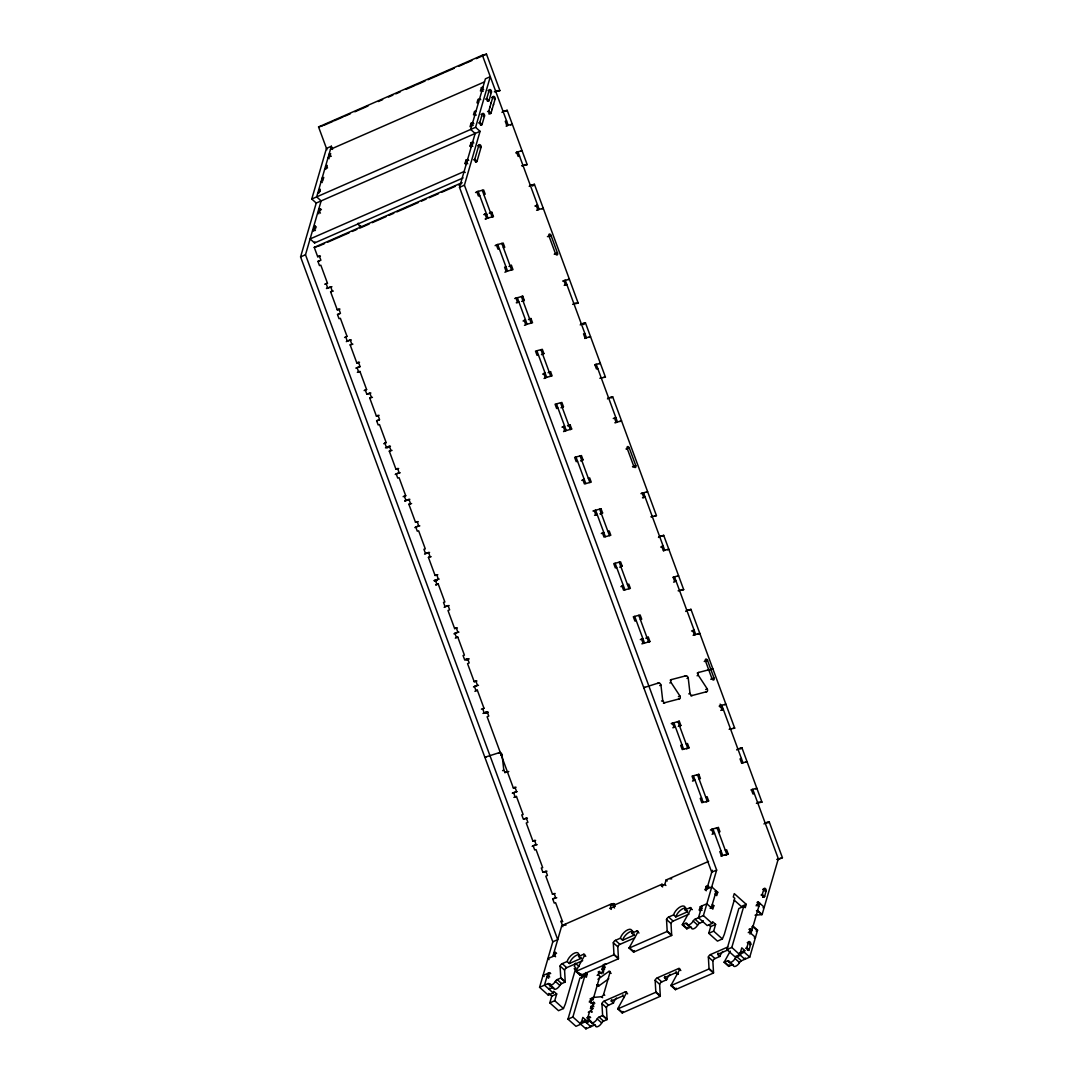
<?xml version="1.0" encoding="UTF-8"?>
<svg xmlns="http://www.w3.org/2000/svg" width="1083" height="1083" viewBox="0 0 1083 1083"><rect width="100%" height="100%" fill="white"/><g stroke="black" fill="none" stroke-linecap="round" stroke-linejoin="round"><path stroke-width="1.5" d="M579.08 966.523L575.344 963.18L574.369 966.55L575.858 967.891L565.394 1003.9L563.444 1008.53L558.53 1010.683L549.812 1002.872L554.726 1000.719L556.689 993.964L553.711 991.283L553.21 992.976L548.296 995.128L539.578 987.317L552.804 941.79L300.587 256.901L316.236 203.049L311.755 199.028L326.457 148.398L331.371 146.246L332.549 149.413M331.371 146.246L316.669 196.876L321.15 200.897L305.501 254.749L557.718 939.638L552.804 941.79M313.745 231.221L312.635 230.219L314.273 229.501L315.248 226.13L316.371 227.132M318.822 213.784L317.698 212.782L319.336 212.065L320.311 208.681L321.434 209.696M465.23 172.522L464.106 171.52L310.104 238.937L314.584 242.958L314.896 241.861M473.799 123.57L472.675 122.569L471.037 123.286L470.049 126.657L471.687 125.939M483.032 86.911L481.394 87.628L480.419 90.999L482.057 90.282L483.167 91.283M466.123 164.521L465 163.519L465.974 160.135L467.612 159.418L468.736 160.433M471.186 147.085L470.063 146.07L471.037 142.699L472.689 141.981L473.799 142.983M311.755 199.028L475.586 127.307L490.301 76.676L485.387 78.829L470.672 129.459L475.153 133.48M475.586 127.307L480.067 131.327L464.417 185.179L716.648 870.055L711.721 872.208L459.503 187.332L475.166 133.412M489.814 107.528L490.071 106.648M491.086 103.129L491.344 102.249M492.048 109.532L492.305 108.652M493.334 105.132L493.577 104.252M547.93 973.346L544.492 985.164L553.21 992.976M552.831 956.465L561.779 925.667L611.475 903.899L614.562 906.674M548.634 978.22L546.942 976.717L548.58 976L549.568 972.629L550.692 973.631M549.04 959.619L547.917 958.617L554.469 955.748L555.457 952.377L556.567 953.378M549.284 988.116L548.986 989.172L552.438 987.669A2.274 1.056 -48.1 0 1 553.657 988.116A4.549 2.125 -48.1 0 0 556.093 989.009A4.549 2.125 -48.1 0 0 559.83 985.408A2.274 1.056 -48.1 0 1 561.698 983.608L565.164 982.091A2.274 1.056 -48.1 0 0 565.231 981.74M549.893 986.017L550.516 983.905M548.296 995.128L548.783 993.436L551.775 996.116L549.812 1002.872M660.292 995.967A2.274 1.056 -48.1 0 1 660.224 996.319L622.224 1012.957L617.73 1008.936A2.274 1.056 -48.1 0 1 617.946 1008.422L626.502 992.813A2.274 1.056 -48.1 0 0 625.351 991.852L604.057 1001.179A2.274 1.056 -48.1 0 0 601.931 1003.575L606.412 1007.596L607.076 1019.157A2.274 1.056 -48.1 0 1 607.008 1019.617L603.556 1021.12A2.274 1.056 -48.1 0 0 601.688 1022.921A4.549 2.125 -48.1 0 1 597.938 1026.535A4.549 2.125 -48.1 0 1 595.501 1025.628A2.274 1.056 -48.1 0 0 594.283 1025.181L585.917 1028.85L580.434 1023.936L585.348 1021.783L585.835 1020.091L582.844 1017.411L580.894 1024.166L575.966 1026.318L567.979 1019.157L579.906 978.084L584.82 975.932L586.323 977.272L587.297 973.901L585.808 972.561M581.733 978.301L582.383 976.054L587.297 973.901M567.979 1019.157L572.893 1017.005L584.82 975.932M611.286 909.409L610.176 908.407L611.475 903.899M610.176 908.407L613.452 906.972L613.939 905.28L661.997 884.242L663.392 885.501M589.342 1002.181L590.573 1001.653L591.548 998.269L593.051 999.609L589.355 1001.22M597.126 975.377L598.357 974.835L599.346 971.465L601.958 973.807M590.655 1017.614L589.531 1016.612L588.556 1019.983L586.918 1020.7L586.35 1022.677L589.802 1021.161A2.274 1.056 -48.1 0 1 591.02 1021.607A4.549 2.125 -48.1 0 0 593.457 1022.514A4.549 2.125 -48.1 0 0 597.193 1018.9A2.274 1.056 -48.1 0 1 599.075 1017.099L602.527 1015.597A2.274 1.056 -48.1 0 0 602.595 1015.245M591.914 1009.586L590.519 1008.327L591.088 1006.364L592.726 1005.647L593.701 1002.262L594.824 1003.278M593.051 999.609L599.86 976.176L598.357 974.835M603.786 971.18L601.823 969.42L604.707 964.411M585.917 1028.85L586.269 1027.618M588.299 1012.239L591.169 1010.994L592.157 1007.61L590.519 1008.327M596.895 984.975L598.303 986.234L598.696 984.867M598.385 973.874L602.473 972.074L603.461 968.703L604.571 969.705M604.828 963.992L606.128 964.357M591.183 1025.466L590.831 1026.698L585.348 1021.783M592.658 997.484L601.512 996.726A2.274 1.056 -48.1 0 0 603.637 994.316L610.013 972.372A2.274 1.056 -48.1 0 0 608.863 971.41L597.938 979.303M662.62 886.936L661.51 885.935L661.997 884.242M661.51 885.935L664.786 884.5L666.086 879.992L708.539 861.418M700.43 911.02L699.32 910.018L700.295 906.633L706.847 903.764L712.831 909.138L713.805 905.754L712.316 904.413M706.319 890.768L705.195 889.766L706.184 886.381L707.822 885.664L708.932 886.679M701.933 905.93L698.494 917.734L707.213 925.559L712.127 923.406L712.628 921.714L715.619 924.395L713.656 931.15L708.742 933.302L717.46 941.113L722.375 938.961L724.324 934.331L734.775 898.321L733.286 896.981L734.26 893.61L746.228 904.319L745.239 907.703L743.75 906.363L738.836 908.515L726.896 949.588L734.897 956.749L739.811 954.597L741.774 947.842L744.752 950.522L744.265 952.214L739.351 954.367L739.838 952.674L744.752 950.522M706.833 889.048L712.303 870.245M703.287 920.699L702.989 921.755L699.523 923.271A2.274 1.056 -48.1 0 0 697.655 925.072A4.549 2.125 -48.1 0 1 693.919 928.673A4.549 2.125 -48.1 0 1 691.482 927.779A2.274 1.056 -48.1 0 0 690.264 927.332L686.812 928.835L682.317 924.814L685.783 923.312A2.274 1.056 -48.1 0 1 687.001 923.758A4.549 2.125 -48.1 0 0 689.424 924.652A4.549 2.125 -48.1 0 0 693.174 921.051A2.274 1.056 -48.1 0 1 695.042 919.25L703.409 915.582L716.648 870.055M705.195 889.766L711.748 886.896L717.731 892.257L716.743 895.627L715.254 894.287M708.742 933.302L710.692 926.547L715.619 924.395M726.896 949.588L731.81 947.435L743.75 906.363M739.648 952.742L739.283 954.001L740.921 953.284L740.352 955.26L736.9 956.763A2.274 1.056 -48.1 0 0 735.019 958.563A4.549 2.125 -48.1 0 1 731.282 962.178A4.549 2.125 -48.1 0 1 728.845 961.271A2.274 1.056 -48.1 0 0 727.627 960.824L724.175 962.34L728.656 966.361L732.108 964.845A2.274 1.056 -48.1 0 1 733.326 965.291A4.549 2.125 -48.1 0 0 735.763 966.185A4.549 2.125 -48.1 0 0 739.513 962.584A2.274 1.056 -48.1 0 1 741.381 960.783L749.747 957.128L757.572 930.175L753.091 926.155A2.274 1.056 -48.1 0 0 752.604 926.425L751.697 927.089M748.258 932.612L749.49 932.07L750.465 928.7L751.968 930.04L749.504 931.109M756.056 905.794L757.274 905.266L758.262 901.882L764.232 907.243L763.014 907.784M747.229 942.67L748.448 942.129A1.706 1.056 66.4 0 1 749.937 941.872A1.706 1.056 66.4 0 1 750.695 944.146L749.057 949.764A1.706 1.056 66.4 0 1 747.568 950.035A1.706 1.056 66.4 0 1 746.823 947.76L746.918 947.408M762.689 889.414L763.921 888.872A1.706 1.056 66.4 0 1 765.41 888.615A1.706 1.056 66.4 0 1 766.168 890.889L764.53 896.507A1.706 1.056 66.4 0 1 763.041 896.778A1.706 1.056 66.4 0 1 762.283 894.504L762.391 894.152M745.591 948.302L746.823 947.76L748.448 942.129L750.587 944.498M761.065 895.045L762.283 894.504L763.921 888.872L766.06 891.241M745.226 957.927L744.833 959.281L731.81 947.435M747.825 950.305L749.165 949.412M762.689 897.32L764.639 896.155M761.755 914.621A2.274 1.056 -48.1 0 0 762.134 914.499L778.325 858.778L752.753 789.345L751.115 790.062M618.447 958.441A2.274 1.056 -48.1 0 1 618.379 958.793L580.366 975.431L575.885 971.41A2.274 1.056 -48.1 0 1 576.088 970.91L584.658 955.301A2.274 1.056 -48.1 0 0 583.507 954.326L578.593 956.479A7.947 3.723 -48.1 0 0 574.572 953.081A7.947 3.723 -48.1 0 0 567.126 961.501L562.212 963.653A2.274 1.056 -48.1 0 0 560.073 966.063L560.75 977.624L565.231 981.645L564.568 970.084L560.073 966.063M580.366 975.431A2.274 1.056 -48.1 0 1 580.583 974.917L581.111 973.942M673.558 914.905L675.806 916.922L687.272 911.9L685.025 909.882A7.947 3.723 -48.1 0 0 681.004 906.485A7.947 3.723 -48.1 0 0 673.558 914.905L668.644 917.057A2.274 1.056 -48.1 0 0 666.519 919.467L671 923.488L671.663 935.049A2.274 1.056 -48.1 0 1 671.595 935.495L633.582 952.133L629.101 948.112A2.274 1.056 -48.1 0 1 629.318 947.598L637.873 932.003A2.274 1.056 -48.1 0 0 636.723 931.028L631.809 933.18A7.947 3.723 -48.1 0 0 627.788 929.783A7.947 3.723 -48.1 0 0 620.342 938.203L615.428 940.355A2.274 1.056 -48.1 0 0 613.303 942.765L613.966 954.326A2.274 1.056 -48.1 0 1 613.899 954.773L575.885 971.41M633.582 952.133A2.274 1.056 -48.1 0 1 633.799 951.619L634.327 950.644M622.224 1012.957A2.274 1.056 -48.1 0 1 622.427 1012.443L622.955 1011.468M682.317 924.814A2.274 1.056 -48.1 0 1 682.534 924.3L691.089 908.705A2.274 1.056 -48.1 0 0 689.939 907.73L685.025 909.882M686.812 928.835A2.274 1.056 -48.1 0 1 687.015 928.321L687.556 927.346M713.507 972.669A2.274 1.056 -48.1 0 1 713.44 973.021L675.44 989.659L670.946 985.638A2.274 1.056 -48.1 0 1 671.162 985.124L679.718 969.515A2.274 1.056 -48.1 0 0 678.567 968.554L657.273 977.868A2.274 1.056 -48.1 0 0 655.147 980.277L655.811 991.838L660.305 995.859L659.628 984.298L655.147 980.277M675.44 989.659A2.274 1.056 -48.1 0 1 675.643 989.145L676.185 988.17M724.175 962.34A2.274 1.056 -48.1 0 1 724.378 961.826L730.267 951.104M728.656 966.361A2.274 1.056 -48.1 0 1 728.859 965.846L729.4 964.872M501.957 112.429L502.647 111.684A2.274 1.773 75.3 0 1 503.081 111.4L507.182 110.317L527.164 164.589L521.6 165.767M506.059 111.346L506.736 110.615A2.274 1.773 75.3 0 1 507.182 110.317M529.208 186.411L529.898 185.68A2.274 1.773 75.3 0 1 530.332 185.383L534.42 184.313L578.173 303.105L572.623 304.282M532.619 186.073L533.987 184.611A2.274 1.773 75.3 0 1 534.42 184.313M580.217 324.941L580.908 324.196A2.274 1.773 75.3 0 1 581.341 323.912L585.443 322.829L605.424 377.101L599.86 378.278M583.629 324.602L585.01 323.127A2.274 1.773 75.3 0 1 585.443 322.829M607.468 398.923L608.159 398.192A2.274 1.773 75.3 0 1 608.592 397.894L612.694 396.825L656.433 515.616L650.883 516.794M611.57 397.854L612.247 397.123A2.274 1.773 75.3 0 1 612.694 396.825M658.478 537.452L659.168 536.708A2.274 1.773 75.3 0 1 659.601 536.423L663.703 535.34L683.684 589.612L678.12 590.79M662.579 536.369L663.27 535.638A2.274 1.773 75.3 0 1 663.703 535.34M685.729 611.435L686.419 610.704A2.274 1.773 75.3 0 1 686.852 610.406L690.954 609.336L734.694 728.128L729.143 729.306M689.83 610.365L690.507 609.634A2.274 1.773 75.3 0 1 690.954 609.336M736.751 749.964L737.428 749.219A2.274 1.773 75.3 0 1 737.861 748.935L741.963 747.852L761.945 802.124L756.394 803.302M740.84 748.881L741.53 748.15A2.274 1.773 75.3 0 1 741.963 747.852M763.989 823.946L764.679 823.215A2.274 1.773 75.3 0 1 765.112 822.918L769.214 821.848L782.413 857.695L777.77 859.726M768.091 822.877L768.768 822.146A2.274 1.773 75.3 0 1 769.214 821.848M598.303 986.234A2.274 1.056 -48.1 0 0 598.791 985.95L608.795 978.721M756.178 931.109L757.085 930.446A2.274 1.056 -48.1 0 1 757.572 930.175M494.295 99.338L495.121 98.986A1.706 1.056 66.4 0 0 494.362 96.712A1.706 1.056 66.4 0 0 492.873 96.969L491.641 97.511M326.958 149.725L318.564 126.941L482.395 55.219L486.497 54.15L499.913 90.593L494.362 91.771M324.115 125.235L332.901 121.391M334.363 120.755L343.135 116.91M344.597 116.274L350.445 113.701M354.845 111.793L368.003 106.026M378.238 101.545L382.637 99.622M388.486 97.05L392.872 95.142M395.796 93.855L400.182 91.933M406.03 89.375L414.816 85.53M416.278 84.894L425.05 81.049M427.975 79.763L444.071 72.723M445.533 72.087L454.305 68.243M458.691 66.32L464.553 63.762M466.015 63.112L471.863 60.553M476.249 58.631L486.497 54.15M330.491 149.305L484.494 81.888M487.973 90.674L489.205 90.146A1.706 1.056 66.4 0 1 490.694 89.875A1.706 1.056 66.4 0 1 491.452 92.15L489.002 100.597L487.458 101.26M490.22 92.691L491.452 92.15L489.205 90.146L486.754 98.58A1.706 1.056 66.4 0 0 487.512 100.854A1.706 1.056 66.4 0 0 489.002 100.597L486.754 98.58L485.522 99.122M324.616 169.517L326.254 168.799L327.228 165.428L325.59 166.146L327.553 167.906M478.618 102.1L476.98 102.817L477.955 99.433L479.593 98.729L480.717 99.731M322.098 178.167L323.736 177.45L322.761 180.834L321.123 181.551L322.247 182.553M476.1 110.75L474.462 111.468L473.488 114.839L475.126 114.121L476.249 115.136M481.055 114.527L482.287 113.986A1.706 1.056 66.4 0 1 483.776 113.729A1.706 1.056 66.4 0 1 484.521 115.989L482.07 124.437L480.541 125.1M487.553 111.576L488.785 111.035L492.873 96.969L495.121 98.986L491.032 113.052L488.88 113.986M483.289 116.531L484.521 115.989L482.287 113.986L479.823 122.42A1.706 1.056 66.4 0 0 480.581 124.694A1.706 1.056 66.4 0 0 482.07 124.437L479.823 122.42L478.605 122.961M317.685 193.356L319.323 192.639L320.311 189.268L318.673 189.985L320.067 191.244M316.236 203.049L480.067 131.327M506.14 126.142L508.184 125.249L482.395 55.219M510.635 124.897L512.273 124.179L506.817 125.601L505.26 121.35L506.614 120.998M320.311 208.681L318.673 209.398L320.081 210.657M470.063 146.07L471.701 145.352L472.824 146.367M477.63 145.758L478.862 145.217A1.706 1.056 66.4 0 1 480.351 144.96A1.706 1.056 66.4 0 1 481.096 147.22L477.021 161.286L475.478 161.963M479.877 147.762L481.096 147.22L478.862 145.217L474.774 159.282A1.706 1.056 66.4 0 0 475.532 161.557A1.706 1.056 66.4 0 0 477.021 161.286L474.774 159.282L473.542 159.824M315.248 226.13L313.61 226.848L315.708 228.73M465 163.519L466.638 162.802L467.761 163.804M515.914 152.703L517.972 151.81L539.158 209.371L536.572 210.264M516.32 153.245L518.378 152.351M520.828 151.282L522.06 150.74L516.605 152.162L518.161 156.412L519.529 156.06M314.584 242.958L463.091 177.937M320.419 255.981L317.685 256.698L314.246 247.357L462.089 182.634M318.348 246.288L324.507 243.58M327.58 242.24L349.146 232.791M352.219 231.451L356.849 229.42M359.922 228.08L369.168 224.032M372.241 222.678L386.103 216.614M389.19 215.273L393.806 213.243M396.892 211.902L418.444 202.453M421.531 201.113L426.147 199.082M429.22 197.742L438.466 193.695M441.553 192.341L455.401 186.276M458.488 184.922L461.561 183.582M300.587 256.901L305.501 254.749M459.503 187.332L464.417 185.179M317.685 256.698L319.323 255.981L320.893 260.231L318.267 261.369M475.545 192.517L478.172 191.366L487.959 217.94L485.333 219.077M324.873 284.152L327.472 283.259L320.825 265.186L319.458 265.552L317.888 261.301L319.255 260.949M483.803 214.583L486.389 213.689L484.548 214.488M325.32 284.193L327.472 283.259M486.795 214.217L485.563 214.759L486.849 214.42M489.259 213.148L491.844 212.254L493.415 216.505L491.872 217.169M490.003 213.053L491.844 212.254M326.443 288.403L331.94 286.751M485.36 218.834L493.415 216.505M326.741 288.511L330.681 286.792L332.237 291.043L330.599 291.76L337.26 309.819L339.981 309.102M535.002 206.014L537.601 205.12L535.449 206.054M542.028 208.829L543.26 208.288L537.804 209.723L536.234 205.472M337.26 309.819L338.898 309.102L340.455 313.353L337.842 314.503M495.121 245.651L497.733 244.501L507.521 271.061L504.895 272.212M547.416 236.608L550.99 235.39L557.515 253.097A1.706 1.056 66.4 0 1 557.082 254.965A1.706 1.056 66.4 0 1 555.471 253.639L548.946 235.932A1.706 1.056 66.4 0 1 549.379 234.063A1.706 1.056 66.4 0 1 550.99 235.39L548.539 236.473M344.584 337.463L347.034 336.38L340.387 318.321L339.02 318.673L337.449 314.422L338.817 314.07M508.956 266.459L511.42 265.376L512.976 269.626L506.154 271.413L504.597 267.163L505.951 266.811M346.303 341.632L350.242 339.913L351.799 344.164L350.161 344.881L356.821 362.954L359.542 362.236M554.239 254.18L557.515 253.097L555.051 254.18M356.821 362.954L358.459 362.236L360.03 366.487L357.404 367.624M355.793 368.098L360.084 366.744M514.709 298.515L522.764 296.201L524.321 300.451L522.48 301.25M521.532 296.728L522.764 296.201M562.659 281.093L569.347 279.13L568.115 279.671M563.607 280.917L565.245 280.199L586.444 337.761L584.806 338.478M357.363 372.349L359.949 371.442L366.596 389.514L364.145 390.584M516.28 302.766L518.865 301.873L517.024 302.685M358.717 371.983L359.949 371.442M521.735 301.345L524.321 300.451M564.216 285.343L566.815 284.45L565.448 284.815L563.891 280.565M523.062 321.015L525.526 319.945L524.158 320.297L525.715 324.548L532.538 322.761L530.981 318.51L529.614 318.862M528.518 319.58L530.981 318.51M367.178 394.198L369.804 393.048L371.374 397.299L369.736 398.016L376.383 416.075L379.118 415.358M524.47 325.333L527.083 324.183L517.308 297.622M376.383 416.075L378.021 415.358L379.591 419.608L376.965 420.759M541.432 354.642L543.896 353.572L542.326 349.322L535.503 351.109L537.073 355.359L538.441 355.007M588.895 337.395L590.533 336.691L585.077 338.113L583.52 333.862L584.874 333.51M383.707 443.719L386.171 442.636L379.51 424.577L378.157 424.929L376.586 420.678L379.321 419.974M542.624 374.149L545.087 373.066L543.72 373.418L545.291 377.669L552.113 375.882L550.543 371.631L549.176 371.997M548.093 372.714L550.543 371.631M385.44 447.888L389.366 446.169L390.936 450.42L389.298 451.137L395.945 469.21L398.679 468.492M544.032 378.468L546.658 377.317L536.87 350.757M386.915 447.969L389.528 446.819M595 364.863L596.232 364.321L617.418 421.883L615.78 422.6M599.089 363.78L600.32 363.252L594.865 364.673L596.435 368.924L597.789 368.572M395.945 469.21L397.583 468.492L399.153 472.743L395.227 474.462M560.994 407.777L563.458 406.707L561.887 402.456L555.065 404.243L556.635 408.494L558.002 408.129M403.133 496.664L405.732 495.77L399.086 477.698L397.718 478.063L396.148 473.812L400.25 472.743M562.063 427.095L564.649 426.201L562.497 427.135M404.203 496.434L405.732 495.77M567.519 425.66L570.105 424.766L571.675 429.017L570.443 429.558M567.966 425.7L570.105 424.766M404.704 500.915L409.861 499.344M563.62 431.345L571.675 429.017M405.001 501.023L408.941 499.304L410.498 503.554L408.86 504.272L415.52 522.331L418.241 521.613M563.593 431.589L566.219 430.438L556.432 403.878M613.262 418.525L615.861 417.632L614.63 418.16M614.833 422.776L621.52 420.8L619.882 421.517M415.52 522.331L417.158 521.613L418.715 525.864L414.789 527.583M580.569 460.898L583.02 459.828L581.463 455.577L574.64 457.364L576.197 461.615L577.564 461.263M625.974 448.985L629.25 447.902L635.775 465.609A1.706 1.056 66.4 0 1 635.342 467.477A1.706 1.056 66.4 0 1 633.731 466.15L627.206 448.443A1.706 1.056 66.4 0 1 627.639 446.575A1.706 1.056 66.4 0 1 629.25 447.902L626.8 448.985M581.761 480.392L584.211 479.322L582.857 479.674L584.414 483.925L591.237 482.138L589.68 477.887L588.313 478.253M424.563 554.144L428.502 552.425L430.073 556.676L428.435 557.393L435.082 575.466L437.816 574.748M632.499 466.692L635.775 465.609L633.014 466.827M435.082 575.466L436.72 574.748L438.29 578.999L434.351 580.718M434.053 580.61L439.211 579.039M592.97 511.027L601.024 508.712L602.595 512.949L600.442 513.897M599.481 509.376L601.024 508.712M640.919 493.604L647.607 491.641L646.375 492.183M641.867 493.428L643.505 492.711L664.705 550.272L663.473 550.8M435.623 584.861L438.209 583.954L444.869 602.026L443.502 602.378L445.059 606.629L449.161 605.559M594.54 515.278L597.126 514.384L595.907 514.926M436.056 584.901L438.209 583.954M599.996 513.856L602.595 512.949M642.49 497.855L645.075 496.962L643.546 497.639M601.322 533.526L603.786 532.457L602.419 532.809L603.989 537.06L610.812 535.273L609.242 531.022L607.874 531.374M444.138 607.279L448.064 605.559L449.635 609.81L447.996 610.528L454.643 628.587L457.378 627.869M454.643 628.587L456.281 627.869L457.852 632.12L453.912 633.839M660.684 547.091L663.148 546.022L661.781 546.374L663.337 550.624L668.807 549.189L667.575 549.731M455.32 638.158L457.771 637.088L464.431 655.147L463.064 655.513L464.634 659.764L468.722 658.681M619.693 567.154L622.156 566.084L620.586 561.833L613.763 563.62L615.334 567.871L616.701 567.519M620.884 586.648L623.348 585.578L621.98 585.93L623.551 590.181L630.374 588.394L628.803 584.143L627.436 584.509M465.013 659.831L467.626 658.681L469.196 662.931L467.558 663.649L474.205 681.721L476.94 681.004M466.543 660.129L468.993 659.046M673.26 577.374L674.492 576.833L695.679 634.394L694.041 635.112M677.349 576.291L678.581 575.763L673.125 577.185L674.695 581.436L676.049 581.084L673.599 582.153M474.205 681.721L475.843 681.004L477.413 685.255L473.488 686.974M474.882 691.292L477.346 690.209L483.993 708.282L482.463 708.945M481.407 709.175L483.993 708.282M640.324 639.606L642.909 638.713L641.38 639.376M645.779 638.171L648.365 637.278L649.935 641.529L648.094 642.327M647.147 637.819L648.365 637.278M482.964 713.426L487.946 711.91M641.881 643.857L649.935 641.529M484.575 712.966L487.201 711.815L488.758 716.066L487.12 716.784L513.342 787.977L516.077 787.26M486.416 713.115L487.946 712.438M691.523 631.037L694.122 630.144L692.579 630.807M693.093 635.288L699.78 633.311L698.142 634.029M704.234 661.496L707.51 660.413L714.035 678.12A1.706 1.056 66.4 0 1 713.602 679.989A1.706 1.056 66.4 0 1 711.991 678.662L705.466 660.955A1.706 1.056 66.4 0 1 705.899 659.087A1.706 1.056 66.4 0 1 707.51 660.413L705.669 661.226M498.532 753.037L499.764 752.495A2.274 1.394 66.4 0 1 502.011 754.621L503.798 770.081A2.274 1.394 66.4 0 0 506.059 772.206L508.78 771.489M657.449 683.468L658.681 682.926A2.274 1.394 66.4 0 1 660.941 685.052L662.728 700.511A2.274 1.394 66.4 0 0 664.976 702.637L679.501 698.833A2.274 1.394 66.4 0 0 679.934 696.003L671.013 682.412A2.274 1.394 66.4 0 1 671.446 679.582L685.972 675.778A2.274 1.394 66.4 0 1 688.219 677.89L690.006 693.364A2.274 1.394 66.4 0 0 692.267 695.476L706.793 691.671A2.274 1.394 66.4 0 0 707.226 688.856L698.305 675.25A2.274 1.394 66.4 0 1 698.738 672.421L708.729 669.808L707.497 670.35M670.228 680.11L671.446 679.582M500.793 755.162L502.011 754.621M659.709 685.58L660.941 685.052M669.781 682.94L671.013 682.412M684.74 676.306L685.972 675.778M697.208 673.098L698.738 672.421M687.001 678.432L688.219 677.89M709.243 669.944L712.817 668.739L711.287 669.402M697.073 675.792L698.305 675.25M710.759 679.203L714.035 678.12L711.585 679.203M502.58 770.622L503.798 770.081M661.496 701.053L662.728 700.511M678.391 696.68L679.934 696.003M504.827 772.748L506.059 772.206M663.446 703.314L664.976 702.637M688.788 693.892L690.006 693.364M678.269 699.374L679.501 698.833M691.035 696.017L692.267 695.476M705.683 689.519L707.226 688.856M705.561 692.213L706.793 691.671M513.342 787.977L514.98 787.26L516.55 791.497L512.611 793.23M512.313 793.122L517.119 791.646M671.23 723.539L679.285 721.224L680.855 725.461L679.312 726.138M677.444 722.023L679.285 721.224M719.18 706.116L725.867 704.153L724.635 704.695M719.721 706.116L721.779 705.223L742.965 762.784L741.733 763.312M720.127 706.658L721.874 705.899M513.884 797.372L516.469 796.465L523.13 814.538L521.762 814.89L523.319 819.141L527.421 818.071M672.8 727.79L675.386 726.896L674.168 727.438M514.939 797.142L516.469 796.465M678.256 726.368L680.855 725.461M720.75 710.367L723.336 709.473L722.104 710.015M523.712 819.222L526.324 818.071L527.895 822.322L526.257 823.039L532.904 841.098L535.638 840.381M686.608 748.854L689.072 747.784L687.502 743.534L686.135 743.886M532.904 841.098L534.542 840.381L536.112 844.632L532.173 846.351M696.396 775.414L698.846 774.345L700.417 778.596L699.049 778.948M692.497 781.1L694.961 780.031L693.594 780.383L692.023 776.132L698.846 774.345M745.835 762.242L747.067 761.701L741.598 763.136L740.041 758.885L741.408 758.533M543.273 872.343L545.9 871.192L547.457 875.443L545.818 876.161L552.479 894.233L555.2 893.516M706.17 801.989L708.634 800.906L707.064 796.655L705.696 797.02M755.609 788.803L756.841 788.275L751.385 789.697L752.956 793.947L754.31 793.595M552.479 894.233L554.117 893.516L555.674 897.753L553.061 898.904M710.34 830.052L712.952 828.901L722.74 855.462L721.102 856.179M715.958 828.549L718.408 827.48L719.978 831.717L718.611 832.082M712.059 834.235L714.523 833.152L713.155 833.517L711.599 829.267L718.408 827.48M562.998 925.396L565.461 924.327L565.84 925.356M610.541 904.874L613.614 903.533L614.589 906.187M670.066 878.814L671.744 878.855M725.19 855.11L726.828 854.392L717.054 827.832M610.325 904.968L614.63 903.804M725.745 855.11L728.196 854.04L726.639 849.789L725.272 850.141M555.457 952.377L553.819 953.094L555.498 954.597M776.755 859.455L782.413 857.695M715.01 891.444L716.242 890.916L711.328 907.784L710.11 908.326M715.267 893.326L717.731 892.257M567.126 961.501L569.36 963.518L580.826 958.496A7.947 3.723 -48.1 0 0 581.07 957.264M620.342 938.203L622.59 940.22L634.056 935.198A7.947 3.723 -48.1 0 0 634.286 933.966M549.568 972.629L543.016 975.499L544.14 976.5M564.568 970.084A2.274 1.056 -48.1 0 1 566.693 967.674L582.668 960.675M613.966 954.326L618.447 958.347L617.784 946.786A2.274 1.056 -48.1 0 1 619.909 944.376L634.557 937.959M671 923.488A2.274 1.056 -48.1 0 1 673.125 921.078L689.099 914.079M699.32 910.018L700.958 909.3L702.068 910.302M711.355 906.837L713.805 905.754M539.578 987.317L547.957 983.648A2.274 1.056 -48.1 0 1 549.176 984.095A4.549 2.125 -48.1 0 0 551.599 984.989A4.549 2.125 -48.1 0 0 555.349 981.388A2.274 1.056 -48.1 0 1 557.217 979.587L560.669 978.071A2.274 1.056 -48.1 0 0 560.737 977.732M629.101 948.112L667.114 931.475A2.274 1.056 -48.1 0 0 667.182 931.123M764.936 891.431L766.168 890.889M746.228 904.319L741.3 906.471L734.206 900.108M601.823 969.42L603.461 968.703M598.114 971.992L599.346 971.465M757.031 902.423L758.262 901.882M756.475 904.657L759.752 903.222L750.979 933.411L749.761 933.952M551.775 996.116L556.689 993.964M590.018 998.946L591.548 998.269M748.935 929.376L750.465 928.7M590.844 1003.521L593.701 1002.262M670.946 985.638L708.959 969.001A2.274 1.056 -48.1 0 0 709.027 968.649L708.363 956.979A2.274 1.056 -48.1 0 1 710.489 954.57L727.803 947.002M754.242 937.973L755.474 937.431L749.49 932.07M616.444 998.025A7.947 3.723 -48.1 0 0 613.452 1003.048L611.218 1001.03L622.684 996.008A7.947 3.723 -48.1 0 0 622.915 994.79M670.066 974.294A7.947 3.723 -48.1 0 0 666.668 979.736L664.434 977.732L675.9 972.71A7.947 3.723 -48.1 0 0 676.13 971.492M722.889 951.429A7.947 3.723 -48.1 0 0 719.897 956.438L717.65 954.434L728.399 949.723M606.412 1007.596A2.274 1.056 -48.1 0 1 608.538 1005.186L613.452 1003.048M659.628 984.298A2.274 1.056 -48.1 0 1 661.754 981.888L666.668 979.736M709.04 968.54L713.521 972.561L712.844 961A2.274 1.056 -48.1 0 1 714.983 958.59L719.897 956.438M749.463 944.674L750.695 944.146M586.675 1017.871L589.531 1016.612M580.921 1022.244L585.835 1020.091M617.73 1008.936L655.743 992.299A2.274 1.056 -48.1 0 0 655.811 991.947M318.564 126.941L321.123 126.278M321.637 126.142L322.653 125.872M502.647 111.684L506.736 110.615M360.612 225.63L359.245 225.995L358.202 223.152M479.742 195.617L478.375 195.982L476.804 191.732L483.627 189.945L485.198 194.195L483.83 194.547M529.898 185.68L533.987 184.611M314.246 247.357L316.981 246.64M330.599 291.76L333.334 291.043M499.304 248.752L497.936 249.104L496.38 244.853L503.202 243.066L504.759 247.317L503.392 247.669M510.052 265.741L511.42 265.376M347.034 336.38L345.667 336.745L347.237 340.996L351.325 339.913M350.161 344.881L352.896 344.164M580.908 324.196L585.01 323.127M366.596 389.514L365.242 389.866L366.799 394.117L370.9 393.048M369.736 398.016L372.457 397.299M542.529 353.924L543.896 353.572M386.171 442.636L384.803 443.001L386.374 447.252L390.462 446.169M389.298 451.137L392.032 450.42M562.091 407.059L563.458 406.707M608.159 398.192L612.247 397.123M408.86 504.272L411.594 503.554M581.652 460.18L583.02 459.828M419.811 525.864L415.71 526.934L417.28 531.184L418.647 530.832L425.294 548.891L423.927 549.257L425.497 553.508L429.585 552.425M428.435 557.393L431.156 556.676M434.973 581.016L437.018 580.474M659.168 536.708L663.27 535.638M620.789 566.436L622.156 566.084M458.935 632.12L454.846 633.189L456.417 637.44L457.771 637.088M636.263 620.64L634.895 621.006L633.325 616.755L640.148 614.968L641.718 619.205L640.351 619.571M686.419 610.704L690.507 609.634M478.51 685.255L474.408 686.324L475.979 690.575L477.346 690.209M658.681 682.926L643.776 687.691L645.021 687.367M499.764 752.495L484.859 757.274L486.105 756.936M719.586 706.658L720.953 706.306L720.141 704.085M671.988 723.999L674.195 723.417M682.046 744.955L680.679 745.321L682.249 749.571L689.072 747.784M737.428 749.219L741.53 748.15M701.608 798.09L700.241 798.442L701.811 802.693L708.634 800.906M537.195 844.632L533.107 845.701L534.677 849.952L536.031 849.6L542.691 867.659L541.324 868.025L542.894 872.275L546.983 871.192M764.679 823.215L768.768 822.146M721.17 851.211L719.816 851.576L721.373 855.827L728.196 854.04M556.77 897.766L552.668 898.836L554.239 903.087L555.606 902.721L562.253 920.794L560.886 921.146L562.456 925.396L563.823 925.044M561.427 921.863L562.794 921.511M756.462 910.681L757.193 910.613A2.274 1.056 -48.1 0 0 757.64 910.478L762.134 914.499M755.041 915.216L761.687 914.634L757.193 910.613M495.567 90.661L499.412 90.715A2.274 1.773 75.3 0 0 499.913 90.593M524.741 164.67L526.663 164.697A2.274 1.773 75.3 0 0 527.164 164.589M574.789 303.186L577.672 303.226A2.274 1.773 75.3 0 0 578.173 303.105M603.962 377.195L604.923 377.209A2.274 1.773 75.3 0 0 605.424 377.101M654.971 515.725L655.932 515.738A2.274 1.773 75.3 0 0 656.433 515.616M681.261 589.694L683.183 589.721A2.274 1.773 75.3 0 0 683.684 589.612M733.232 728.236L734.193 728.25A2.274 1.773 75.3 0 0 734.694 728.128M757.599 802.178L761.444 802.232A2.274 1.773 75.3 0 0 761.945 802.124M764.53 896.507L762.283 894.504M749.057 949.764L746.823 947.76M481.394 87.628L483.641 89.632M471.037 123.286L473.271 125.29M471.037 142.699L472.729 144.201M465.974 160.135L467.382 161.394M331.263 156.345L329.029 154.328L330.667 153.61L329.679 156.981L328.041 157.698L329.164 158.714M319.336 212.065L320.46 213.067M314.273 229.501L315.397 230.503M757.274 905.266L758.777 906.606M752.604 926.425L757.085 930.446M706.184 886.381L707.862 887.898M700.295 906.633L702.258 908.393M666.086 879.992L667.209 881.007M703.409 915.582L712.127 923.406M744.265 952.214L749.747 957.128M664.786 884.5L665.896 885.501M691.089 908.705L692.213 909.706M689.939 907.73L691.631 909.246M708.702 924.76L710.692 926.547M713.656 931.15L722.375 938.961M695.042 919.25L699.523 923.271M736.9 956.763L741.381 960.783M693.174 921.051L697.655 925.072M735.019 958.563L739.513 962.584M687.001 923.758L691.482 927.779M728.845 961.271L733.326 965.291M685.783 923.312L690.264 927.332M727.627 960.824L732.108 964.845M682.534 924.3L687.015 928.321M724.378 961.826L728.859 965.846M668.644 917.057L673.125 921.078M710.489 954.57L714.983 958.59M708.363 956.979L712.844 961M671.663 935.049L667.182 931.028L666.519 919.467M667.114 931.475L671.595 935.495M708.959 969.001L713.44 973.021M613.939 905.28L615.063 906.295M613.452 906.972L614.562 907.974M636.723 931.028L638.997 933.005M678.567 968.554L680.841 970.53M631.809 933.18L634.056 935.198M675.9 972.71L677.579 974.213M629.318 947.598L633.799 951.619M671.162 985.124L675.643 989.145M615.428 940.355L619.909 944.376M657.273 977.868L661.754 981.888M613.303 942.765L617.784 946.786M613.899 954.773L618.379 958.793M655.743 992.299L660.224 996.319M561.779 925.667L562.903 926.669M604.03 966.74L605.153 967.742M610.013 972.372L611.137 973.387M608.863 971.41L610.27 972.669M602.392 967.457L603.786 968.703M583.507 954.326L585.781 956.303M625.351 991.852L627.626 993.828M602.473 972.074L603.597 973.089M578.593 956.479L580.826 958.496M622.684 996.008L624.363 997.524M597.383 984.691L598.791 985.95M603.637 994.316L604.761 995.318M574.166 968.676L576.413 970.693M578.647 972.696L582.383 976.054M576.088 970.91L580.583 974.917M617.946 1008.422L622.427 1012.443M601.512 996.726L602.635 997.727M554.469 955.748L555.593 956.749M562.212 963.653L566.693 967.674M604.057 1001.179L608.538 1005.186M590.573 1001.653L593.931 1004.658M592.726 1005.647L593.85 1006.649M607.076 1019.157L602.595 1015.137L601.931 1003.575M560.669 978.071L565.164 982.091M602.527 1015.597L607.008 1019.617M591.088 1006.364L593.267 1008.611M557.217 979.587L561.698 983.608M599.075 1017.099L603.556 1021.12M591.169 1010.994L592.293 1011.996M555.349 981.388L559.83 985.408M597.193 1018.9L601.688 1022.921M548.58 976L549.704 977.001M549.176 984.095L553.657 988.116M591.02 1021.607L595.501 1025.628M547.957 983.648L552.438 987.669M588.556 1019.983L589.68 1020.998M589.802 1021.161L594.283 1025.181M586.918 1020.7L588.042 1021.716M554.726 1000.719L563.444 1008.53M572.893 1017.005L580.894 1024.166M614.494 417.984L616.065 422.235M642.151 493.076L643.708 497.327M692.754 630.496L694.325 634.746M720.412 705.588L721.968 709.839M482.273 190.297L492.048 216.857M501.835 243.418L511.609 269.992M521.397 296.552L531.184 323.113M540.959 349.674L550.746 376.248M560.534 402.808L570.308 429.369M580.095 455.929L589.869 482.504M599.657 509.064L609.445 535.625M619.219 562.185L629.006 588.759M638.794 615.32L648.568 641.881M677.917 721.576L687.705 748.136M697.479 774.697L707.267 801.271M575.994 457.012L585.781 483.573M595.569 510.134L605.343 536.694M615.13 563.268L624.918 589.829M634.692 616.389L644.48 642.95M673.829 722.645L683.603 749.206M693.391 775.78L703.178 802.341M485.022 214.041L486.592 218.292M515.941 297.987L517.498 302.238M563.282 426.553L564.852 430.804M594.201 510.499L595.772 514.75M641.542 639.065L643.112 643.316M672.462 723.011L674.032 727.262M485.712 712.194L486.105 713.25M326.105 283.611L327.675 287.861M357.024 367.557L358.581 371.807M404.365 496.122L405.935 500.373M435.285 580.068L436.842 584.319M482.625 708.634L484.196 712.885M513.545 792.58L515.102 796.831M569.36 963.518A7.947 3.723 -48.1 0 1 578.918 954.583M622.59 940.22A7.947 3.723 -48.1 0 1 627.219 933.6A7.947 3.723 -48.1 0 1 633.054 931.434M687.502 910.668A7.947 3.723 -48.1 0 1 687.272 911.9M675.806 916.922A7.947 3.723 -48.1 0 1 680.232 910.478A7.947 3.723 -48.1 0 1 685.986 908.055M604.91 966.699A1.706 1.056 66.4 0 1 603.312 964.466M589.653 1019.915A1.706 1.056 66.4 0 1 587.893 1017.33L589.531 1011.698A1.706 1.056 66.4 0 1 591.494 1012.05M523.062 165.658A2.274 1.773 75.3 0 1 522.561 165.78M495.824 91.662A2.274 1.773 75.3 0 1 495.324 91.784M757.856 803.193A2.274 1.773 75.3 0 1 757.355 803.315M730.605 729.197A2.274 1.773 75.3 0 1 730.104 729.319M679.596 590.682A2.274 1.773 75.3 0 1 679.095 590.804M652.345 516.686A2.274 1.773 75.3 0 1 651.844 516.808M601.322 378.17A2.274 1.773 75.3 0 1 600.821 378.292M574.085 304.174A2.274 1.773 75.3 0 1 573.584 304.296M678.378 973.495A7.947 3.723 -48.1 0 1 678.256 974.294M611.218 1001.03A7.947 3.723 -48.1 0 1 611.719 999.69M664.434 977.732A7.947 3.723 -48.1 0 1 664.948 976.392M717.65 954.434A7.947 3.723 -48.1 0 1 718.164 953.094M491.032 113.052L488.785 111.035A1.706 1.056 66.4 0 0 489.543 113.309A1.706 1.056 66.4 0 0 491.032 113.052"/></g></svg>
